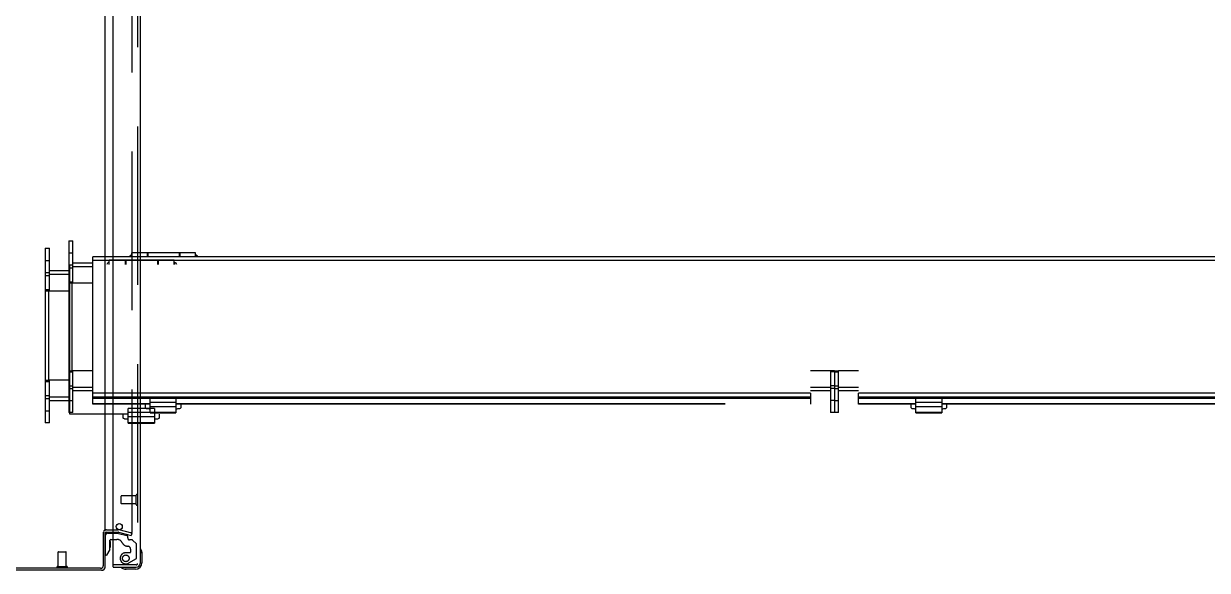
# Model space of a CAD drawing. Header units: inches. Extents: x 0 to 34.2, y 0 to 22.
# Drawn here: x 5.745 to 7.612, y 9.684 to 10.546 of the extents above; entities that cross this region are included whole.
import ezdxf

# ---------------------------------------------------------------- set-up
doc = ezdxf.new("R2010")
doc.units = ezdxf.units.IN
doc.header["$MEASUREMENT"] = 0
doc.linetypes.add('HIDDEN', pattern=[0.375, 0.25, -0.125])
doc.layers.add('DEFAULT_2', color=8, linetype='HIDDEN')
doc.layers.add('DOOR_ASSEMBLY', color=7, linetype='Continuous')

msp = doc.modelspace()

# ---------------------------------------------------------------- linework, layer by layer
at = {"color": 3, "linetype": 'Continuous'}
for p, q in [((5.8742, 9.7456), (5.8742, 11.468)), ((5.8709, 9.7443), (5.8709, 9.6913)), ((5.8742, 9.69), (5.8742, 9.7442)), ((5.8763, 9.7442), (5.8866, 9.7442)), ((5.8668, 9.6872), (5.0612, 9.6872)), ((5.8682, 9.684), (5.0608, 9.684))]:
    msp.add_line(p, q, dxfattribs=at)
at = {"color": 7, "linetype": 'Continuous', "lineweight": 25}
for p, q in [((5.7795, 10.1922), (5.786, 10.1922)), ((5.7795, 10.1922), (5.7795, 10.1729)), ((5.786, 10.1729), (5.786, 10.1922)), ((5.8167, 10.2035), (5.823, 10.2035)), ((5.8167, 10.2035), (5.8167, 10.1846)), ((5.823, 10.1846), (5.823, 10.2035)), ((5.7795, 10.1729), (5.786, 10.1729)), ((5.7795, 10.1729), (5.7795, 10.1537)), ((5.786, 10.1537), (5.786, 10.1729)), ((5.8167, 10.1846), (5.823, 10.1846)), ((5.8167, 10.1846), (5.8167, 10.1657)), ((5.823, 10.1657), (5.823, 10.1846)), ((6.9163, 10.1783), (5.8545, 10.1783)), ((5.8545, 10.1728), (5.8545, 10.1783)), ((5.8545, 9.9633), (5.8545, 10.1728)), ((6.9187, 10.1728), (5.8545, 10.1728)), ((5.9059, 10.173), (5.8804, 10.173)), ((5.8804, 10.1665), (5.8804, 10.173)), ((5.9059, 10.1665), (5.9059, 10.173)), ((5.9571, 10.173), (5.9063, 10.173)), ((5.9063, 10.173), (5.9063, 10.1665)), ((5.9158, 10.1809), (5.9152, 10.1809)), ((5.9152, 10.1809), (5.9152, 10.1783)), ((5.9408, 10.1847), (5.9158, 10.1847)), ((5.9158, 10.1783), (5.9158, 10.1847)), ((5.9408, 10.1783), (5.9408, 10.1847)), ((5.9412, 10.1809), (5.9408, 10.1809)), ((5.9912, 10.1847), (5.9412, 10.1847)), ((5.9412, 10.1847), (5.9412, 10.1783)), ((5.9571, 10.1665), (5.9571, 10.173)), ((5.983, 10.173), (5.9576, 10.173)), ((5.9576, 10.173), (5.9576, 10.1665)), ((5.983, 10.1665), (5.983, 10.173)), ((5.9912, 10.1783), (5.9912, 10.1847)), ((5.9916, 10.1809), (5.9912, 10.1809)), ((6.0166, 10.1847), (5.9916, 10.1847)), ((5.9916, 10.1847), (5.9916, 10.1783)), ((6.0166, 10.1783), (6.0166, 10.1847)), ((6.0172, 10.1809), (6.0166, 10.1809)), ((6.0172, 10.1783), (6.0172, 10.1809)), ((8.2314, 10.1783), (6.9163, 10.1783)), ((8.2314, 10.1728), (6.9187, 10.1728)), ((5.7795, 10.1537), (5.786, 10.1537)), ((5.7795, 10.1537), (5.7795, 10.1491)), ((5.786, 10.1569), (5.818, 10.1569)), ((5.786, 10.1491), (5.786, 10.1537)), ((5.786, 10.1514), (5.818, 10.1514)), ((5.8167, 10.1657), (5.823, 10.1657)), ((5.8167, 10.1657), (5.8167, 10.1612)), ((5.8167, 10.1612), (5.823, 10.1612)), ((5.8167, 10.1612), (5.8167, 10.1392)), ((5.818, 10.1609), (5.818, 10.1665)), ((5.818, 9.9477), (5.818, 10.1609)), ((5.823, 10.1689), (5.8545, 10.1689)), ((5.823, 10.1612), (5.823, 10.1657)), ((5.823, 10.1634), (5.8545, 10.1634)), ((5.823, 10.1392), (5.823, 10.1612)), ((5.8804, 10.1692), (5.8798, 10.1692)), ((5.8798, 10.1692), (5.8798, 10.1665)), ((5.9063, 10.1692), (5.9059, 10.1692)), ((5.9576, 10.1692), (5.9571, 10.1692)), ((5.9836, 10.1692), (5.983, 10.1692)), ((5.9836, 10.1665), (5.9836, 10.1692)), ((5.7795, 10.1491), (5.786, 10.1491)), ((5.7795, 10.1491), (5.7795, 10.1268)), ((5.786, 10.1268), (5.786, 10.1491)), ((5.8167, 10.1392), (5.823, 10.1392)), ((5.8167, 10.1392), (5.8167, 10.1374)), ((5.8167, 10.1374), (5.823, 10.1374)), ((5.8167, 10.1374), (5.8167, 9.9989)), ((5.8222, 9.9989), (5.8222, 10.1374)), ((5.823, 10.1374), (5.823, 10.1392)), ((5.823, 10.1374), (5.8545, 10.1374)), ((5.7795, 10.1268), (5.786, 10.1268)), ((5.7795, 10.1268), (5.7795, 10.1249)), ((5.7795, 10.1249), (5.786, 10.1249)), ((5.7795, 10.1249), (5.7795, 9.9839)), ((5.7851, 9.9839), (5.7851, 10.1249)), ((5.786, 10.1249), (5.786, 10.1268)), ((5.786, 10.1249), (5.818, 10.1249)), ((5.7795, 9.9839), (5.786, 9.9839)), ((5.7795, 9.9839), (5.7795, 9.982)), ((5.786, 9.982), (5.786, 9.9839)), ((5.818, 9.9839), (5.786, 9.9839)), ((5.8167, 9.9989), (5.823, 9.9989)), ((5.8167, 9.9989), (5.8167, 9.997)), ((5.8167, 9.997), (5.823, 9.997)), ((5.8167, 9.997), (5.8167, 9.975)), ((5.823, 9.997), (5.823, 9.9989)), ((5.8545, 9.9989), (5.823, 9.9989)), ((5.823, 9.975), (5.823, 9.997)), ((7.0176, 9.9989), (6.9861, 9.9989)), ((7.0239, 9.9989), (7.0176, 9.9989)), ((7.0176, 9.9989), (7.0176, 9.997)), ((7.0239, 9.997), (7.0176, 9.997)), ((7.0176, 9.997), (7.0176, 9.975)), ((7.0239, 9.9989), (7.0302, 9.9989)), ((7.0239, 9.9989), (7.0239, 9.997)), ((7.0239, 9.997), (7.0302, 9.997)), ((7.0239, 9.997), (7.0239, 9.975)), ((7.0302, 9.997), (7.0302, 9.9989)), ((7.0617, 9.9989), (7.0302, 9.9989)), ((7.0302, 9.975), (7.0302, 9.997)), ((5.7795, 9.982), (5.786, 9.982)), ((5.7795, 9.982), (5.7795, 9.9596)), ((5.786, 9.9596), (5.786, 9.982)), ((5.8167, 9.975), (5.823, 9.975)), ((5.8167, 9.975), (5.8167, 9.9706)), ((5.8167, 9.9706), (5.823, 9.9706)), ((5.8167, 9.9706), (5.8167, 9.9517)), ((5.823, 9.9706), (5.823, 9.975)), ((5.823, 9.9728), (5.8545, 9.9728)), ((5.823, 9.9517), (5.823, 9.9706)), ((5.823, 9.9674), (5.8545, 9.9674)), ((6.9861, 9.9728), (7.0176, 9.9728)), ((6.9861, 9.9674), (7.0176, 9.9674)), ((7.0239, 9.975), (7.0176, 9.975)), ((7.0176, 9.975), (7.0176, 9.9706)), ((7.0239, 9.9706), (7.0176, 9.9706)), ((7.0176, 9.9706), (7.0176, 9.9517)), ((7.0239, 9.975), (7.0302, 9.975)), ((7.0239, 9.975), (7.0239, 9.9706)), ((7.0239, 9.9706), (7.0302, 9.9706)), ((7.0239, 9.9706), (7.0239, 9.9517)), ((7.0302, 9.9706), (7.0302, 9.975)), ((7.0302, 9.9728), (7.0617, 9.9728)), ((7.0302, 9.9517), (7.0302, 9.9706)), ((7.0302, 9.9674), (7.0617, 9.9674)), ((5.7795, 9.9596), (5.786, 9.9596)), ((5.7795, 9.9596), (5.7795, 9.9551)), ((5.7795, 9.9551), (5.786, 9.9551)), ((5.7795, 9.9551), (5.7795, 9.9358)), ((5.786, 9.9551), (5.786, 9.9596)), ((5.786, 9.9574), (5.818, 9.9574)), ((5.786, 9.9358), (5.786, 9.9551)), ((5.786, 9.9518), (5.818, 9.9518)), ((5.8167, 9.9517), (5.823, 9.9517)), ((5.8167, 9.9517), (5.8167, 9.9328)), ((5.818, 9.9422), (5.818, 9.9477)), ((5.823, 9.9328), (5.823, 9.9517)), ((6.9861, 9.9633), (5.8545, 9.9633)), ((5.8545, 9.9579), (5.8545, 9.9633)), ((5.8545, 9.9579), (6.9861, 9.9579)), ((5.8545, 9.9557), (5.8545, 9.9579)), ((5.8545, 9.9557), (6.9861, 9.9557)), ((5.8545, 9.9469), (5.8545, 9.9557)), ((5.8545, 9.9469), (5.9449, 9.9469)), ((5.8545, 9.946), (5.8545, 9.9469)), ((5.9449, 9.946), (5.8545, 9.946)), ((5.9368, 9.946), (5.9368, 9.9411)), ((5.9856, 9.9553), (5.9449, 9.9553)), ((5.9449, 9.9495), (5.9449, 9.9553)), ((5.9449, 9.9495), (5.9856, 9.9495)), ((5.9449, 9.9425), (5.9449, 9.9495)), ((5.9856, 9.9553), (5.9856, 9.9495)), ((5.9856, 9.9495), (5.9856, 9.9425)), ((5.9856, 9.9469), (6.8515, 9.9469)), ((6.8515, 9.946), (5.9856, 9.946)), ((5.9937, 9.9411), (5.9937, 9.946)), ((6.9861, 9.9633), (6.9861, 9.9579)), ((6.9861, 9.9579), (6.9861, 9.9557)), ((6.9861, 9.9557), (6.9861, 9.9469)), ((6.9861, 9.9469), (6.9861, 9.946)), ((7.0239, 9.9517), (7.0176, 9.9517)), ((7.0176, 9.9517), (7.0176, 9.9328)), ((7.0239, 9.9517), (7.0302, 9.9517)), ((7.0239, 9.9517), (7.0239, 9.9328)), ((7.0302, 9.9328), (7.0302, 9.9517)), ((8.2311, 9.9633), (7.0617, 9.9633)), ((7.0617, 9.9579), (7.0617, 9.9633)), ((7.0617, 9.9579), (8.2311, 9.9579)), ((7.0617, 9.9557), (7.0617, 9.9579)), ((7.0617, 9.9557), (8.2311, 9.9557)), ((7.0617, 9.9469), (7.0617, 9.9557)), ((7.0617, 9.9469), (7.1521, 9.9469)), ((7.0617, 9.946), (7.0617, 9.9469)), ((7.1521, 9.946), (7.0617, 9.946)), ((7.144, 9.946), (7.144, 9.9411)), ((7.1929, 9.9553), (7.1521, 9.9553)), ((7.1521, 9.9495), (7.1521, 9.9553)), ((7.1521, 9.9495), (7.1929, 9.9495)), ((7.1521, 9.9425), (7.1521, 9.9495)), ((7.1929, 9.9553), (7.1929, 9.9495)), ((7.1929, 9.9495), (7.1929, 9.9425)), ((7.1929, 9.9469), (8.0587, 9.9469)), ((8.0587, 9.946), (7.1929, 9.946)), ((7.201, 9.9411), (7.201, 9.946)), ((5.7795, 9.9358), (5.786, 9.9358)), ((5.7795, 9.9358), (5.7795, 9.9166)), ((5.786, 9.9166), (5.786, 9.9358)), ((5.823, 9.9328), (5.8167, 9.9328)), ((5.818, 9.9399), (5.818, 9.9422)), ((5.818, 9.931), (5.818, 9.9399)), ((5.818, 9.931), (5.91, 9.931)), ((5.818, 9.9301), (5.818, 9.931)), ((5.91, 9.9301), (5.818, 9.9301)), ((5.9018, 9.9301), (5.9018, 9.925)), ((5.9515, 9.9395), (5.91, 9.9395)), ((5.91, 9.9336), (5.91, 9.9395)), ((5.91, 9.9336), (5.9515, 9.9336)), ((5.91, 9.9265), (5.91, 9.9336)), ((5.9431, 9.9389), (5.9449, 9.9389)), ((5.9449, 9.9425), (5.9856, 9.9425)), ((5.9449, 9.9335), (5.9449, 9.9425)), ((5.9449, 9.9335), (5.9856, 9.9335)), ((5.9449, 9.9324), (5.9449, 9.9335)), ((5.9449, 9.9324), (5.9856, 9.9324)), ((5.9515, 9.9395), (5.9515, 9.9336)), ((5.9515, 9.9336), (5.9515, 9.9265)), ((5.9598, 9.925), (5.9598, 9.9301)), ((5.9856, 9.9425), (5.9856, 9.9335)), ((5.9856, 9.9389), (5.9875, 9.9389)), ((5.9856, 9.9335), (5.9856, 9.9324)), ((7.0239, 9.9328), (7.0176, 9.9328)), ((7.0302, 9.9328), (7.0239, 9.9328)), ((7.1503, 9.9389), (7.1521, 9.9389)), ((7.1521, 9.9425), (7.1929, 9.9425)), ((7.1521, 9.9335), (7.1521, 9.9425)), ((7.1521, 9.9335), (7.1929, 9.9335)), ((7.1521, 9.9324), (7.1521, 9.9335)), ((7.1521, 9.9324), (7.1929, 9.9324)), ((7.1929, 9.9425), (7.1929, 9.9335)), ((7.1929, 9.9389), (7.1947, 9.9389)), ((7.1929, 9.9335), (7.1929, 9.9324)), ((5.786, 9.9166), (5.7795, 9.9166)), ((5.9082, 9.9229), (5.91, 9.9229)), ((5.91, 9.9265), (5.9515, 9.9265)), ((5.91, 9.9174), (5.91, 9.9265)), ((5.91, 9.9174), (5.9515, 9.9174)), ((5.91, 9.9162), (5.91, 9.9174)), ((5.91, 9.9162), (5.9515, 9.9162)), ((5.9515, 9.9265), (5.9515, 9.9174)), ((5.9515, 9.9229), (5.9533, 9.9229)), ((5.9515, 9.9174), (5.9515, 9.9162))]:
    msp.add_line(p, q, dxfattribs=at)
at = {"color": 7, "linetype": 'Continuous', "lineweight": 25, "flags": 128}
for points in [[(5.9368, 9.9411), (5.937, 9.9407), (5.9373, 9.9402), (5.9379, 9.9399), (5.9387, 9.9395), (5.9396, 9.9393), (5.9407, 9.9391), (5.9419, 9.939), (5.9431, 9.9389)], [(5.9875, 9.9389), (5.9887, 9.939), (5.9899, 9.9391), (5.9909, 9.9393), (5.9919, 9.9395), (5.9927, 9.9399), (5.9933, 9.9402), (5.9936, 9.9407), (5.9937, 9.9411)], [(7.144, 9.9411), (7.1442, 9.9407), (7.1445, 9.9402), (7.1451, 9.9399), (7.1459, 9.9395), (7.1468, 9.9393), (7.1479, 9.9391), (7.1491, 9.939), (7.1503, 9.9389)], [(7.1947, 9.9389), (7.1959, 9.939), (7.1971, 9.9391), (7.1982, 9.9393), (7.1991, 9.9395), (7.1999, 9.9399), (7.2005, 9.9402), (7.2008, 9.9407), (7.201, 9.9411)], [(5.9018, 9.925), (5.9019, 9.9246), (5.9023, 9.9242), (5.9029, 9.9238), (5.9037, 9.9235), (5.9047, 9.9232), (5.9058, 9.923), (5.907, 9.9229), (5.9082, 9.9229)], [(5.9533, 9.9229), (5.9546, 9.9229), (5.9558, 9.923), (5.9569, 9.9232), (5.9579, 9.9235), (5.9587, 9.9238), (5.9593, 9.9242), (5.9596, 9.9246), (5.9598, 9.925)]]:
    msp.add_lwpolyline(points, dxfattribs=at)
at = {"color": 7, "linetype": 'Continuous', "lineweight": 25}
for centre, radius, start, end in [((5.9152, 10.1778), 0.00315, 90, 171.2572), ((6.0172, 10.1778), 0.00315, 8.7428, 90), ((5.8798, 10.166), 0.0032, 90, 171.2572), ((5.9836, 10.166), 0.0032, 8.7428, 90)]:
    msp.add_arc(centre, radius, start, end, dxfattribs=at)
at = {"color": 3, "linetype": 'Continuous'}
for centre, radius, start, end in [((5.8763, 9.742), 0.00215, 90, 180), ((5.8668, 9.6913), 0.0041, 270, 0), ((5.8682, 9.69), 0.006, 270, 0)]:
    msp.add_arc(centre, radius, start, end, dxfattribs=at)
at = {"layer": 'DEFAULT_2', "color": 8, "linetype": 'HIDDEN'}
for p, q in [((5.9158, 11.4694), (5.9158, 9.7442)), ((5.8763, 9.748), (5.8947, 9.748)), ((5.8866, 9.7442), (5.8947, 9.7442)), ((5.895, 9.7442), (5.9148, 9.7389)), ((5.9158, 9.7426), (5.896, 9.7479)), ((5.9158, 9.7426), (5.9148, 9.7389)), ((5.7999, 9.69), (5.7999, 9.7129)), ((5.8004, 9.7134), (5.8121, 9.7134)), ((5.8126, 9.69), (5.8126, 9.7129)), ((5.7989, 9.69), (5.8135, 9.69)), ((5.7989, 9.6878), (5.8135, 9.6878))]:
    msp.add_line(p, q, dxfattribs=at)
for points in [[(5.9148, 9.7432), (5.9148, 9.7432), (5.9147, 9.7432), (5.9146, 9.7432)], [(5.9158, 9.7442), (5.9158, 9.7441), (5.9158, 9.744), (5.9158, 9.7439), (5.9157, 9.7438), (5.9157, 9.7437), (5.9156, 9.7436), (5.9156, 9.7435), (5.9155, 9.7434), (5.9154, 9.7434), (5.9154, 9.7433), (5.9153, 9.7433), (5.9152, 9.7432), (5.9151, 9.7432), (5.915, 9.7432), (5.9149, 9.7432), (5.9148, 9.7432)]]:
    msp.add_lwpolyline(points, dxfattribs=at)
for centre, radius, start, end in [((5.8763, 9.742), 0.006, 90, 146.9002), ((5.8947, 9.7429), 0.00513, 75, 90), ((5.8947, 9.7429), 0.00128, 75, 90), ((5.8004, 9.7129), 0.000513, 90, 180), ((5.8121, 9.7129), 0.000513, 0, 90), ((5.7989, 9.6889), 0.0011, 90, 270), ((5.8135, 9.6889), 0.0011, 270, 90)]:
    msp.add_arc(centre, radius, start, end, dxfattribs=at)
at = {"layer": 'DOOR_ASSEMBLY', "color": 3, "linetype": 'Continuous'}
for p, q in [((5.8866, 9.6896), (5.8866, 11.5145)), ((5.9289, 11.5093), (5.9289, 9.6948)), ((5.8866, 9.6888), (5.9229, 9.6888))]:
    msp.add_line(p, q, dxfattribs=at)
at = {"layer": 'DOOR_ASSEMBLY', "color": 8, "linetype": 'HIDDEN'}
for p, q in [((5.9251, 11.5093), (5.9251, 9.6948)), ((5.8994, 9.7894), (5.8994, 9.8011)), ((5.9229, 9.8016), (5.8999, 9.8016)), ((5.9229, 9.7879), (5.9229, 9.8025)), ((5.9229, 9.7889), (5.8999, 9.7889)), ((5.8952, 9.7423), (5.8866, 9.7423)), ((5.8952, 9.7423), (5.9083, 9.7388)), ((5.8742, 9.7383), (5.8742, 9.708)), ((5.8866, 9.7328), (5.8923, 9.7328)), ((5.9095, 9.735), (5.9095, 9.7373)), ((5.9165, 9.7319), (5.9125, 9.7319)), ((5.9172, 9.7316), (5.9231, 9.7257)), ((5.9236, 9.7035), (5.9236, 9.7247)), ((5.9133, 9.7117), (5.9065, 9.7117)), ((5.9141, 9.7174), (5.9141, 9.7126)), ((5.9229, 9.6927), (5.8866, 9.6927)), ((5.9228, 9.7022), (5.9109, 9.6953))]:
    msp.add_line(p, q, dxfattribs=at)
at = {"layer": 'DOOR_ASSEMBLY', "color": 7, "linetype": 'Continuous'}
for p, q in [((5.8866, 9.7423), (5.8782, 9.7423)), ((5.8812, 9.717), (5.8812, 9.7312)), ((5.8821, 9.7287), (5.8821, 9.7252)), ((5.8821, 9.7252), (5.8821, 9.7251)), ((5.8821, 9.7251), (5.8821, 9.7216)), ((5.8828, 9.7328), (5.8866, 9.7328)), ((5.8742, 9.708), (5.8762, 9.708)), ((5.8812, 9.717), (5.8762, 9.708)), ((5.9318, 9.7128), (5.932, 9.7108)), ((5.932, 9.7108), (5.932, 9.696)), ((5.8866, 9.6896), (5.8866, 9.6888)), ((5.9069, 9.6858), (5.9049, 9.6859)), ((5.9217, 9.6858), (5.9069, 9.6858))]:
    msp.add_line(p, q, dxfattribs=at)
at = {"layer": 'DOOR_ASSEMBLY', "color": 3, "linetype": 'Continuous'}
msp.add_circle((5.8962, 9.7529), 0.00482, dxfattribs=at)
at = {"layer": 'DOOR_ASSEMBLY', "color": 8, "linetype": 'HIDDEN'}
msp.add_circle((5.9065, 9.7029), 0.00528, dxfattribs=at)
for centre, radius, start, end in [((5.8999, 9.8011), 0.000513, 90, 180), ((5.924, 9.8025), 0.0011, 360, 180), ((5.8999, 9.7894), 0.000513, 180, 270), ((5.924, 9.7879), 0.0011, 180, 0), ((5.8923, 9.7232), 0.00964, 25.7418, 90), ((5.9095, 9.7315), 0.00948, 205.7418, 270), ((5.9079, 9.7373), 0.00159, 0, 75), ((5.9125, 9.735), 0.00302, 180, 270), ((5.9165, 9.7309), 0.00103, 45, 90), ((5.922, 9.7247), 0.00154, 0, 45), ((5.9065, 9.7029), 0.00882, 90, 300), ((5.9095, 9.7174), 0.00461, 0, 90), ((5.9133, 9.7126), 0.00082, 270, 0), ((5.922, 9.7035), 0.00154, 300, 0), ((5.9229, 9.6948), 0.00215, 270, 0)]:
    msp.add_arc(centre, radius, start, end, dxfattribs=at)
at = {"layer": 'DOOR_ASSEMBLY', "color": 7, "linetype": 'Continuous'}
for centre, radius, start, end in [((5.8782, 9.7383), 0.00405, 90, 180), ((5.8828, 9.7312), 0.00159, 90, 180), ((5.8775, 9.7287), 0.00461, 0, 34.9232), ((5.8775, 9.7216), 0.00461, 324.8123, 0), ((5.9297, 9.717), 0.000769, 96.3796, 180), ((5.9295, 9.717), 0.000769, 30.8899, 83.6204), ((5.9192, 9.7108), 0.0128, 0, 30.8899), ((5.9007, 9.6881), 0.000769, 90, 173.6204), ((5.9007, 9.6882), 0.000769, 186.3796, 239.1101), ((5.9069, 9.6986), 0.0128, 239.1101, 270), ((5.9217, 9.696), 0.0103, 270, 0)]:
    msp.add_arc(centre, radius, start, end, dxfattribs=at)
at = {"layer": 'DOOR_ASSEMBLY', "color": 3, "linetype": 'Continuous'}
msp.add_arc((5.9229, 9.6948), 0.006, 270, 0, dxfattribs=at)

doc.saveas('drawing.dxf')
